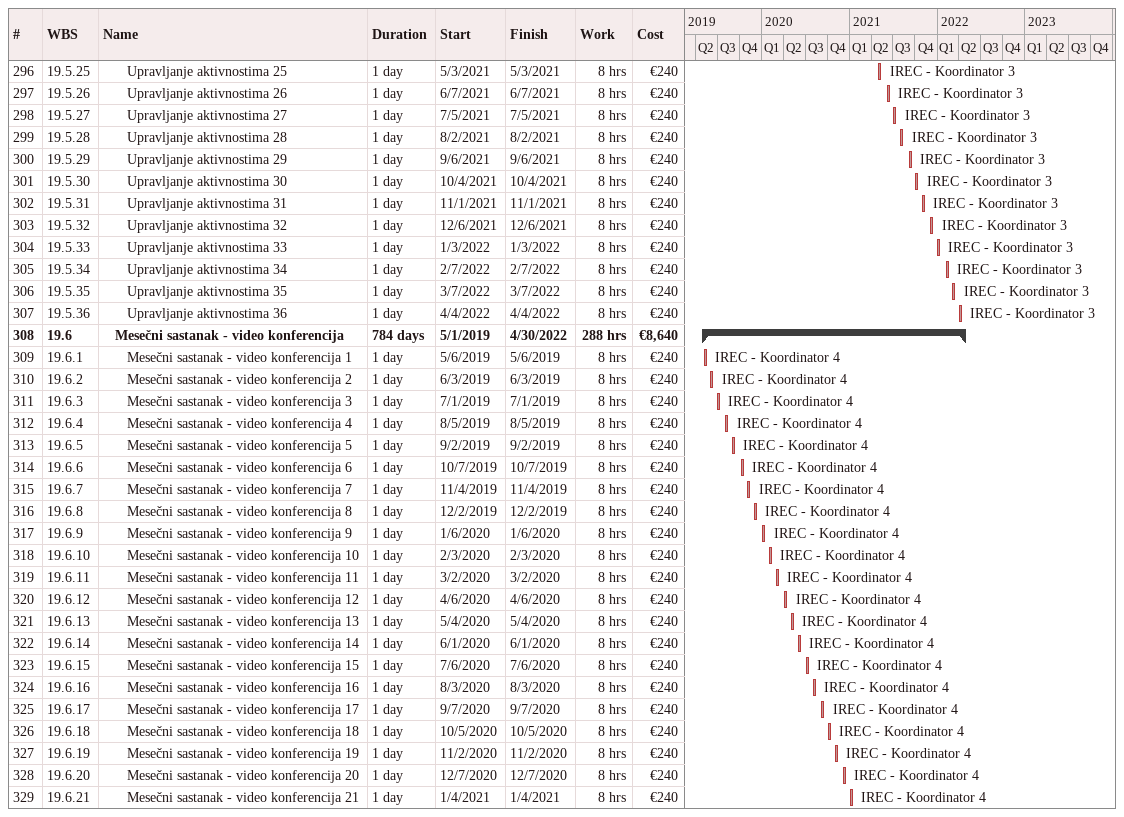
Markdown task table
| ID | WBS | Task | Duration | Start | Finish | Resources | Work (h) | Cost (€) |
|---|---|---|---|---|---|---|---|---|
| 296 | 19.5.25 | Upravljanje aktivnostima 25 | 1d | 2021-05-03 | 2021-05-03 | IREC - Koordinator 3 | 8 | 240 |
| 297 | 19.5.26 | Upravljanje aktivnostima 26 | 1d | 2021-06-07 | 2021-06-07 | IREC - Koordinator 3 | 8 | 240 |
| 298 | 19.5.27 | Upravljanje aktivnostima 27 | 1d | 2021-07-05 | 2021-07-05 | IREC - Koordinator 3 | 8 | 240 |
| 299 | 19.5.28 | Upravljanje aktivnostima 28 | 1d | 2021-08-02 | 2021-08-02 | IREC - Koordinator 3 | 8 | 240 |
| 300 | 19.5.29 | Upravljanje aktivnostima 29 | 1d | 2021-09-06 | 2021-09-06 | IREC - Koordinator 3 | 8 | 240 |
| 301 | 19.5.30 | Upravljanje aktivnostima 30 | 1d | 2021-10-04 | 2021-10-04 | IREC - Koordinator 3 | 8 | 240 |
| 302 | 19.5.31 | Upravljanje aktivnostima 31 | 1d | 2021-11-01 | 2021-11-01 | IREC - Koordinator 3 | 8 | 240 |
| 303 | 19.5.32 | Upravljanje aktivnostima 32 | 1d | 2021-12-06 | 2021-12-06 | IREC - Koordinator 3 | 8 | 240 |
| 304 | 19.5.33 | Upravljanje aktivnostima 33 | 1d | 2022-01-03 | 2022-01-03 | IREC - Koordinator 3 | 8 | 240 |
| 305 | 19.5.34 | Upravljanje aktivnostima 34 | 1d | 2022-02-07 | 2022-02-07 | IREC - Koordinator 3 | 8 | 240 |
| 306 | 19.5.35 | Upravljanje aktivnostima 35 | 1d | 2022-03-07 | 2022-03-07 | IREC - Koordinator 3 | 8 | 240 |
| 307 | 19.5.36 | Upravljanje aktivnostima 36 | 1d | 2022-04-04 | 2022-04-04 | IREC - Koordinator 3 | 8 | 240 |
| 308 | 19.6 | **Mesečni sastanak - video konferencija** | 784d | 2019-05-01 | 2022-04-30 |  | 288 | 8640 |
| 309 | 19.6.1 | Mesečni sastanak - video konferencija 1 | 1d | 2019-05-06 | 2019-05-06 | IREC - Koordinator 4 | 8 | 240 |
| 310 | 19.6.2 | Mesečni sastanak - video konferencija 2 | 1d | 2019-06-03 | 2019-06-03 | IREC - Koordinator 4 | 8 | 240 |
| 311 | 19.6.3 | Mesečni sastanak - video konferencija 3 | 1d | 2019-07-01 | 2019-07-01 | IREC - Koordinator 4 | 8 | 240 |
| 312 | 19.6.4 | Mesečni sastanak - video konferencija 4 | 1d | 2019-08-05 | 2019-08-05 | IREC - Koordinator 4 | 8 | 240 |
| 313 | 19.6.5 | Mesečni sastanak - video konferencija 5 | 1d | 2019-09-02 | 2019-09-02 | IREC - Koordinator 4 | 8 | 240 |
| 314 | 19.6.6 | Mesečni sastanak - video konferencija 6 | 1d | 2019-10-07 | 2019-10-07 | IREC - Koordinator 4 | 8 | 240 |
| 315 | 19.6.7 | Mesečni sastanak - video konferencija 7 | 1d | 2019-11-04 | 2019-11-04 | IREC - Koordinator 4 | 8 | 240 |
| 316 | 19.6.8 | Mesečni sastanak - video konferencija 8 | 1d | 2019-12-02 | 2019-12-02 | IREC - Koordinator 4 | 8 | 240 |
| 317 | 19.6.9 | Mesečni sastanak - video konferencija 9 | 1d | 2020-01-06 | 2020-01-06 | IREC - Koordinator 4 | 8 | 240 |
| 318 | 19.6.10 | Mesečni sastanak - video konferencija 10 | 1d | 2020-02-03 | 2020-02-03 | IREC - Koordinator 4 | 8 | 240 |
| 319 | 19.6.11 | Mesečni sastanak - video konferencija 11 | 1d | 2020-03-02 | 2020-03-02 | IREC - Koordinator 4 | 8 | 240 |
| 320 | 19.6.12 | Mesečni sastanak - video konferencija 12 | 1d | 2020-04-06 | 2020-04-06 | IREC - Koordinator 4 | 8 | 240 |
| 321 | 19.6.13 | Mesečni sastanak - video konferencija 13 | 1d | 2020-05-04 | 2020-05-04 | IREC - Koordinator 4 | 8 | 240 |
| 322 | 19.6.14 | Mesečni sastanak - video konferencija 14 | 1d | 2020-06-01 | 2020-06-01 | IREC - Koordinator 4 | 8 | 240 |
| 323 | 19.6.15 | Mesečni sastanak - video konferencija 15 | 1d | 2020-07-06 | 2020-07-06 | IREC - Koordinator 4 | 8 | 240 |
| 324 | 19.6.16 | Mesečni sastanak - video konferencija 16 | 1d | 2020-08-03 | 2020-08-03 | IREC - Koordinator 4 | 8 | 240 |
| 325 | 19.6.17 | Mesečni sastanak - video konferencija 17 | 1d | 2020-09-07 | 2020-09-07 | IREC - Koordinator 4 | 8 | 240 |
| 326 | 19.6.18 | Mesečni sastanak - video konferencija 18 | 1d | 2020-10-05 | 2020-10-05 | IREC - Koordinator 4 | 8 | 240 |
| 327 | 19.6.19 | Mesečni sastanak - video konferencija 19 | 1d | 2020-11-02 | 2020-11-02 | IREC - Koordinator 4 | 8 | 240 |
| 328 | 19.6.20 | Mesečni sastanak - video konferencija 20 | 1d | 2020-12-07 | 2020-12-07 | IREC - Koordinator 4 | 8 | 240 |
| 329 | 19.6.21 | Mesečni sastanak - video konferencija 21 | 1d | 2021-01-04 | 2021-01-04 | IREC - Koordinator 4 | 8 | 240 |
